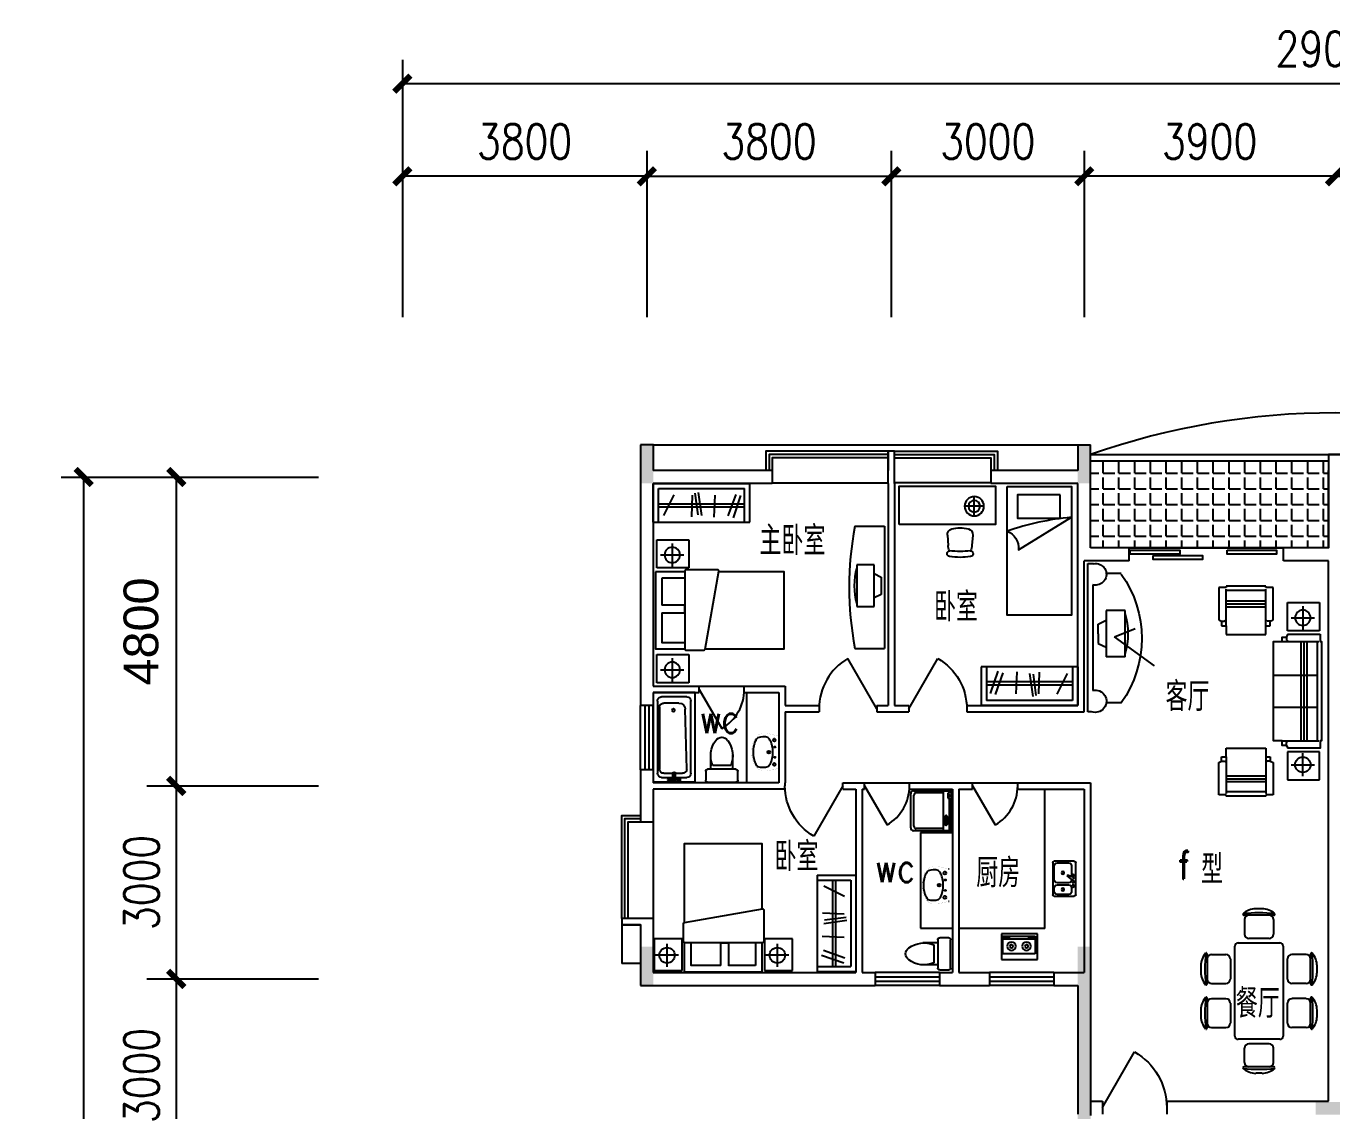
# Model space of a CAD drawing. Header units: millimetres. Extents: x 1384 to 55885, y 627 to 50798.
# Drawn here: x 1612 to 21911, y 33941 to 50798 of the extents above; entities that cross this region are included whole.
import ezdxf
from ezdxf.enums import TextEntityAlignment as Align

# ---------------------------------------------------------------- set-up
doc = ezdxf.new("R2010")
doc.units = ezdxf.units.MM
for name, color, linetype in [('2D', 7, 'Continuous'), ('AXIS', 3, 'Continuous'), ('COLUMN', 7, 'Continuous'), ('F', 12, 'Continuous'), ('JIAJU', 30, 'Continuous'), ('PUB_TEXT', 7, 'Continuous'), ('TOILET', 7, 'Continuous'), ('WALL', 4, 'Continuous'), ('WD', 4, 'Continuous'), ('WINDOW', 5, 'Continuous'), ('WINDOW_TEXT', 7, 'Continuous')]:
    doc.layers.add(name, color=color, linetype=linetype)
doc.styles.add('_ROMAND', font='ROMAND.shx', dxfattribs={"width": 0.8})
doc.styles.add('_XC92', font='txt.shx', dxfattribs={"width": 0.8, "bigfont": 'xc92.shx'})
doc.styles.add('ATT', font='TXT')
doc.styles.add('DIM_FONT', font='SIMPLEX.shx', dxfattribs={"width": 0.8})
doc.styles.add('SIMPLEX', font='SIMPLEX.SHX')
doc.styles.get("Standard").update_dxf_attribs({"font": 'arial.ttf'})
doc.dimstyles.new('AXIS180', dxfattribs={"dimscale": 1.8, "dimtxt": 300, "dimasz": 1, "dimexe": 250, "dimexo": 300, "dimgap": 150, "dimtad": 1, "dimdec": 0, "dimdsep": 46, "dimtxsty": 'DIM_FONT', "dimblk": '_DIMX', "dimcen": 2.5, "dimse1": 1, "dimse2": 1, "dimclrt": 7, "dimadec": 0, "dimazin": 0, "dimtfac": 1, "dimtdec": 0, "dimtix": 1, "dimtmove": 2, "dimatfit": 3, "dimldrblk": '_DIMX', "dimfxl": 1, "dimtolj": 1, "dimtzin": 0, "dimarcsym": 0})

# ---------------------------------------------------------------- blocks, each defined once
blk = doc.blocks.new('_DIMX')
at = {"const_width": 50}
blk.add_lwpolyline([(-70, -70), (70, 70)], dxfattribs=at)
blk = doc.blocks.new('*D67')
at = {"layer": 'AXIS', "color": 0, "lineweight": -2, "transparency": 16777216}
blk.add_line((3946, 43789), (3946, 38992), dxfattribs=at)
at = {"layer": 'DEFPOINTS', "color": 0, "transparency": 16777216}
for p in [(7906, 43791), (3946, 38991), (7906, 38991)]:
    blk.add_point(p, dxfattribs=at)
at = {"layer": 'AXIS', "color": 0, "lineweight": -2, "transparency": 16777216, "xscale": 1.8, "yscale": 1.8, "zscale": 1.8}
for p, rotation in [((3946, 43791), 90), ((3946, 38991), 270)]:
    blk.add_blockref('_DIMX', p, dxfattribs=dict(at, rotation=rotation))
at = {"layer": 'AXIS', "color": 7, "transparency": 16777216, "insert": (3400, 41391), "char_height": 540, "attachment_point": 5, "rotation": 90}
blk.add_mtext('\\A1;4800', dxfattribs=at)
blk = doc.blocks.new('*D68')
at = {"layer": 'AXIS', "color": 0, "lineweight": -2, "transparency": 16777216}
blk.add_line((3946, 38989), (3946, 35992), dxfattribs=at)
at = {"layer": 'DEFPOINTS', "color": 0, "transparency": 16777216}
for p in [(7906, 38991), (3946, 35991), (7906, 35991)]:
    blk.add_point(p, dxfattribs=at)
at = {"layer": 'AXIS', "color": 0, "lineweight": -2, "transparency": 16777216, "xscale": 1.8, "yscale": 1.8, "zscale": 1.8}
for p, rotation in [((3946, 38991), 90), ((3946, 35991), 270)]:
    blk.add_blockref('_DIMX', p, dxfattribs=dict(at, rotation=rotation))
at = {"layer": 'AXIS', "color": 7, "transparency": 16777216, "insert": (3406, 37491), "char_height": 540, "attachment_point": 5, "rotation": 90, "style": 'DIM_FONT'}
blk.add_mtext('\\A1;3000', dxfattribs=at)
blk = doc.blocks.new('*D69')
at = {"layer": 'AXIS', "color": 0, "lineweight": -2, "transparency": 16777216}
blk.add_line((3946, 35989), (3946, 32992), dxfattribs=at)
at = {"layer": 'DEFPOINTS', "color": 0, "transparency": 16777216}
for p in [(7906, 35991), (3946, 32991), (7906, 32991)]:
    blk.add_point(p, dxfattribs=at)
at = {"layer": 'AXIS', "color": 0, "lineweight": -2, "transparency": 16777216, "xscale": 1.8, "yscale": 1.8, "zscale": 1.8}
for p, rotation in [((3946, 35991), 90), ((3946, 32991), 270)]:
    blk.add_blockref('_DIMX', p, dxfattribs=dict(at, rotation=rotation))
at = {"layer": 'AXIS', "color": 7, "transparency": 16777216, "insert": (3406, 34491), "char_height": 540, "attachment_point": 5, "rotation": 90, "style": 'DIM_FONT'}
blk.add_mtext('\\A1;3000', dxfattribs=at)
blk = doc.blocks.new('*D75')
at = {"layer": 'AXIS', "color": 0, "lineweight": -2, "transparency": 16777216}
blk.add_line((2506, 43789), (2506, 12692), dxfattribs=at)
at = {"layer": 'DEFPOINTS', "color": 0, "transparency": 16777216}
for p in [(7906, 43791), (2506, 12691), (7906, 12691)]:
    blk.add_point(p, dxfattribs=at)
at = {"layer": 'AXIS', "color": 0, "lineweight": -2, "transparency": 16777216, "xscale": 1.8, "yscale": 1.8, "zscale": 1.8}
for p, rotation in [((2506, 43791), 90), ((2506, 12691), 270)]:
    blk.add_blockref('_DIMX', p, dxfattribs=dict(at, rotation=rotation))
at = {"layer": 'AXIS', "color": 7, "transparency": 16777216, "insert": (1966, 28241), "char_height": 540, "attachment_point": 5, "rotation": 90, "style": 'DIM_FONT'}
blk.add_mtext('\\A1;31100', dxfattribs=at)
blk = doc.blocks.new('*D84')
at = {"layer": 'AXIS', "color": 0, "lineweight": -2, "transparency": 16777216}
blk.add_line((21959, 48464), (18063, 48464), dxfattribs=at)
at = {"layer": 'DEFPOINTS', "color": 0, "transparency": 16777216}
for p in [(18061, 48464), (18061, 44504), (21961, 44504)]:
    blk.add_point(p, dxfattribs=at)
at = {"layer": 'AXIS', "color": 0, "lineweight": -2, "transparency": 16777216, "xscale": 1.8, "yscale": 1.8, "zscale": 1.8, "rotation": 180}
blk.add_blockref('_DIMX', (18061, 48464), dxfattribs=at)
at = {"layer": 'AXIS', "color": 0, "lineweight": -2, "transparency": 16777216, "xscale": 1.8, "yscale": 1.8, "zscale": 1.8}
blk.add_blockref('_DIMX', (21961, 48464), dxfattribs=at)
at = {"layer": 'AXIS', "color": 7, "transparency": 16777216, "insert": (20011, 49004), "char_height": 540, "attachment_point": 5, "style": 'DIM_FONT'}
blk.add_mtext('\\A1;3900', dxfattribs=at)
blk = doc.blocks.new('*D85')
at = {"layer": 'AXIS', "color": 0, "lineweight": -2, "transparency": 16777216}
blk.add_line((11259, 48464), (7463, 48464), dxfattribs=at)
at = {"layer": 'DEFPOINTS', "color": 0, "transparency": 16777216}
for p in [(7461, 48464), (7461, 44504), (11261, 44504)]:
    blk.add_point(p, dxfattribs=at)
at = {"layer": 'AXIS', "color": 0, "lineweight": -2, "transparency": 16777216, "xscale": 1.8, "yscale": 1.8, "zscale": 1.8, "rotation": 180}
blk.add_blockref('_DIMX', (7461, 48464), dxfattribs=at)
at = {"layer": 'AXIS', "color": 0, "lineweight": -2, "transparency": 16777216, "xscale": 1.8, "yscale": 1.8, "zscale": 1.8}
blk.add_blockref('_DIMX', (11261, 48464), dxfattribs=at)
at = {"layer": 'AXIS', "color": 7, "transparency": 16777216, "insert": (9361, 49004), "char_height": 540, "attachment_point": 5, "style": 'DIM_FONT'}
blk.add_mtext('\\A1;3800', dxfattribs=at)
blk = doc.blocks.new('*D86')
at = {"layer": 'AXIS', "color": 0, "lineweight": -2, "transparency": 16777216}
blk.add_line((36459, 49904), (7463, 49904), dxfattribs=at)
at = {"layer": 'DEFPOINTS', "color": 0, "transparency": 16777216}
for p in [(7461, 49904), (7461, 44504), (36461, 44504)]:
    blk.add_point(p, dxfattribs=at)
at = {"layer": 'AXIS', "color": 0, "lineweight": -2, "transparency": 16777216, "xscale": 1.8, "yscale": 1.8, "zscale": 1.8, "rotation": 180}
blk.add_blockref('_DIMX', (7461, 49904), dxfattribs=at)
at = {"layer": 'AXIS', "color": 0, "lineweight": -2, "transparency": 16777216, "xscale": 1.8, "yscale": 1.8, "zscale": 1.8}
blk.add_blockref('_DIMX', (36461, 49904), dxfattribs=at)
at = {"layer": 'AXIS', "color": 7, "transparency": 16777216, "insert": (21961, 50444), "char_height": 540, "attachment_point": 5, "style": 'DIM_FONT'}
blk.add_mtext('\\A1;29000', dxfattribs=at)
blk = doc.blocks.new('*D87')
at = {"layer": 'AXIS', "color": 0, "lineweight": -2, "transparency": 16777216}
blk.add_line((11263, 48464), (15059, 48464), dxfattribs=at)
at = {"layer": 'DEFPOINTS', "color": 0, "transparency": 16777216}
for p in [(15061, 48464), (11261, 44504), (15061, 44504)]:
    blk.add_point(p, dxfattribs=at)
at = {"layer": 'AXIS', "color": 0, "lineweight": -2, "transparency": 16777216, "xscale": 1.8, "yscale": 1.8, "zscale": 1.8, "rotation": 180}
blk.add_blockref('_DIMX', (11261, 48464), dxfattribs=at)
at = {"layer": 'AXIS', "color": 0, "lineweight": -2, "transparency": 16777216, "xscale": 1.8, "yscale": 1.8, "zscale": 1.8}
blk.add_blockref('_DIMX', (15061, 48464), dxfattribs=at)
at = {"layer": 'AXIS', "color": 7, "transparency": 16777216, "insert": (13161, 49004), "char_height": 540, "attachment_point": 5, "style": 'DIM_FONT'}
blk.add_mtext('\\A1;3800', dxfattribs=at)
blk = doc.blocks.new('*D88')
at = {"layer": 'AXIS', "color": 0, "lineweight": -2, "transparency": 16777216}
blk.add_line((15063, 48464), (18059, 48464), dxfattribs=at)
at = {"layer": 'DEFPOINTS', "color": 0, "transparency": 16777216}
for p in [(18061, 48464), (15061, 44504), (18061, 44504)]:
    blk.add_point(p, dxfattribs=at)
at = {"layer": 'AXIS', "color": 0, "lineweight": -2, "transparency": 16777216, "xscale": 1.8, "yscale": 1.8, "zscale": 1.8, "rotation": 180}
blk.add_blockref('_DIMX', (15061, 48464), dxfattribs=at)
at = {"layer": 'AXIS', "color": 0, "lineweight": -2, "transparency": 16777216, "xscale": 1.8, "yscale": 1.8, "zscale": 1.8}
blk.add_blockref('_DIMX', (18061, 48464), dxfattribs=at)
at = {"layer": 'AXIS', "color": 7, "transparency": 16777216, "insert": (16561, 49004), "char_height": 540, "attachment_point": 5, "style": 'DIM_FONT'}
blk.add_mtext('\\A1;3000', dxfattribs=at)
blk = doc.blocks.new('*D99')
at = {"layer": 'AXIS', "color": 0, "lineweight": -2, "transparency": 16777216}
blk.add_line((21963, 48464), (25859, 48464), dxfattribs=at)
at = {"layer": 'DEFPOINTS', "color": 0, "transparency": 16777216}
for p in [(25861, 48464), (21961, 44504), (25861, 44504)]:
    blk.add_point(p, dxfattribs=at)
at = {"layer": 'AXIS', "color": 0, "lineweight": -2, "transparency": 16777216, "xscale": 1.8, "yscale": 1.8, "zscale": 1.8, "rotation": 180}
blk.add_blockref('_DIMX', (21961, 48464), dxfattribs=at)
at = {"layer": 'AXIS', "color": 0, "lineweight": -2, "transparency": 16777216, "xscale": 1.8, "yscale": 1.8, "zscale": 1.8}
blk.add_blockref('_DIMX', (25861, 48464), dxfattribs=at)
at = {"layer": 'AXIS', "color": 7, "transparency": 16777216, "insert": (23911, 49004), "char_height": 540, "attachment_point": 5, "style": 'DIM_FONT'}
blk.add_mtext('\\A1;3900', dxfattribs=at)
blk = doc.blocks.new('_DBLK')
blk.add_line((-0.5, 0), (0, -0.866))
blk.add_arc((-0.5, 0), 1, 300, 0)
at = {"style": 'SIMPLEX', "flags": 9}
blk.add_attdef('A', text='', height=1, dxfattribs=at).set_placement((0, 1.5), align=Align.MIDDLE)
blk = doc.blocks.new('CJ')
at = {"layer": 'JIAJU'}
for p, q in [((-863, 479), (-1323, 479)), ((-1318, 412), (-1318, 187)), ((-1044, 579), (-1143, 579)), ((-868, 412), (-868, 187)), ((-177, 479), (-637, 479)), ((-632, 412), (-632, 187)), ((-357, 579), (-456, 579)), ((-182, 412), (-182, 187)), ((-1500, -650), (-1500, 0)), ((-1450, 50), (-50, 50)), ((-936, 119), (-1251, 119)), ((-249, 119), (-564, 119)), ((0, 0), (0, -650)), ((-1928, -555), (-1928, -95)), ((-1861, -100), (-1636, -100)), ((-1568, -482), (-1568, -168)), ((68, -482), (68, -168)), ((361, -100), (136, -100)), ((428, -555), (428, -95)), ((-2028, -375), (-2028, -275)), ((528, -375), (528, -275)), ((-1861, -550), (-1636, -550)), ((361, -550), (136, -550)), ((-50, -700), (-1450, -700)), ((-1251, -769), (-936, -769)), ((-564, -769), (-249, -769)), ((-1318, -1062), (-1318, -837)), ((-868, -1062), (-868, -837)), ((-632, -1062), (-632, -837)), ((-182, -1062), (-182, -837)), ((-1323, -1129), (-863, -1129)), ((-637, -1129), (-177, -1129)), ((-1143, -1229), (-1044, -1229)), ((-456, -1229), (-357, -1229))]:
    blk.add_line(p, q, dxfattribs=at)
for centre, radius, start, end in [((-1333, 495), 10, 130.7265, 202.67), ((-1323, 499), 20, 202.67, 270), ((-1133, 264), 316, 91.7651, 130.7265), ((-1093, -2199), 2713, 84.8023, 95.1977), ((-1251, 412), 67.5, 90, 180), ((-1054, 264), 316, 49.2735, 88.2349), ((-936, 412), 67.5, 0, 90), ((-863, 499), 20, 270, 337.33), ((-854, 495), 10, 337.33, 49.2735), ((-646, 495), 10, 130.7265, 202.67), ((-637, 499), 20, 202.67, 270), ((-446, 264), 316, 91.7651, 130.7265), ((-407, -2199), 2713, 84.8023, 95.1977), ((-564, 412), 67.5, 90, 180), ((-367, 264), 316, 49.2735, 88.2349), ((-249, 412), 67.5, 0, 90), ((-177, 499), 20, 270, 337.33), ((-167, 495), 10, 337.33, 49.2735), ((-1450, 0), 50, 90, 180), ((-1251, 187), 67.5, 180, 270), ((-936, 187), 67.5, 270, 0), ((-564, 187), 67.5, 180, 270), ((-249, 187), 67.5, 270, 0), ((-50, 0), 50, 0, 90), ((-1713, -285), 316, 139.2735, 178.2349), ((749, -325), 2713, 174.8023, 185.1977), ((-1945, -86), 10, 67.33, 139.2735), ((-1948, -95), 20, 0, 67.33), ((-1861, -168), 67.5, 90, 180), ((-1636, -168), 67.5, 0, 90), ((136, -168), 67.5, 90, 180), ((361, -168), 67.5, 0, 90), ((448, -95), 20, 112.67, 180), ((445, -86), 10, 40.7265, 112.67), ((-2249, -325), 2713, 354.8023, 5.1977), ((213, -285), 316, 1.7651, 40.7265), ((-1713, -365), 316, 181.7651, 220.7265), ((213, -365), 316, 319.2735, 358.2349), ((-1945, -564), 10, 220.7265, 292.67), ((-1948, -555), 20, 292.67, 0), ((-1861, -482), 67.5, 180, 270), ((-1636, -482), 67.5, 270, 0), ((136, -482), 67.5, 180, 270), ((361, -482), 67.5, 270, 0), ((448, -555), 20, 180, 247.33), ((445, -564), 10, 247.33, 319.2735), ((-1450, -650), 50, 180, 270), ((-1251, -837), 67.5, 90, 180), ((-936, -837), 67.5, 0, 90), ((-564, -837), 67.5, 90, 180), ((-249, -837), 67.5, 0, 90), ((-50, -650), 50, 270, 0), ((-1333, -1145), 10, 157.33, 229.2735), ((-1323, -1149), 20, 90, 157.33), ((-1133, -914), 316, 229.2735, 268.2349), ((-1093, 1549), 2713, 264.8023, 275.1977), ((-1251, -1062), 67.5, 180, 270), ((-1054, -914), 316, 271.7651, 310.7265), ((-936, -1062), 67.5, 270, 0), ((-863, -1149), 20, 22.67, 90), ((-854, -1145), 10, 310.7265, 22.67), ((-646, -1145), 10, 157.33, 229.2735), ((-637, -1149), 20, 90, 157.33), ((-446, -914), 316, 229.2735, 268.2349), ((-407, 1549), 2713, 264.8023, 275.1977), ((-564, -1062), 67.5, 180, 270), ((-367, -914), 316, 271.7651, 310.7265), ((-249, -1062), 67.5, 270, 0), ((-177, -1149), 20, 22.67, 90), ((-167, -1145), 10, 310.7265, 22.67)]:
    blk.add_arc(centre, radius, start, end, dxfattribs=at)
at = {"layer": 'JIAJU', "oblique": -180, "text_generation_flag": 4, "width": 0.8, "flags": 9}
for tag in ['XSIZE', 'YSIZE']:
    blk.add_attdef(tag, (-746, -342), '', height=0.5, rotation=180, dxfattribs=at)
blk = doc.blocks.new('-TD')
at = {"color": 0}
for p, q in [((-90, 0), (90, 0)), ((0, -90), (0, 90))]:
    blk.add_line(p, q, dxfattribs=at)
blk.add_circle((0, 0), 60)
blk = doc.blocks.new('-CG')
at = {"layer": 'F'}
for p, q in [((322, 351), (-172, 351)), ((-172, 351), (-172, -87)), ((322, -87), (322, 351)), ((-172, -87), (322, -87))]:
    blk.add_line(p, q, dxfattribs=at)
at = {"layer": 'F', "xscale": 2, "yscale": 2, "zscale": 2}
blk.add_blockref('-TD', (65, 149), dxfattribs=at)
blk = doc.blocks.new('SF')
at = {"layer": 'JIAJU'}
for p, q in [((-1513, 9), (-1513, -14)), ((-895, 9), (-1513, 9)), ((-895, -14), (-895, 9)), ((-1627, -14), (-1627, -514)), ((-1513, -14), (-1627, -14)), ((-1513, -514), (-1513, -37)), ((-895, -59), (-1513, -59)), ((-782, -14), (-895, -14)), ((-895, -514), (-895, -37)), ((-782, -514), (-782, -14)), ((-1513, -219), (-895, -219)), ((-1513, -264), (-895, -264)), ((-1513, -310), (-895, -310)), ((-1627, -514), (-1581, -537)), ((-1581, -537), (-1581, -605)), ((-1581, -537), (-1536, -537)), ((-1581, -605), (-1513, -605)), ((-1536, -537), (-1513, -514)), ((-1513, -605), (-1513, -514)), ((-1513, -605), (-1513, -742)), ((-873, -537), (-895, -514)), ((-895, -605), (-895, -514)), ((-895, -742), (-895, -605)), ((-895, -605), (-827, -605)), ((-827, -537), (-873, -537)), ((-827, -537), (-782, -514)), ((-827, -605), (-827, -537)), ((-1513, -742), (-895, -742)), ((-572, -782), (-572, -828)), ((-640, -850), (-549, -850)), ((-572, -828), (-549, -850)), ((-549, -850), (-71, -850)), ((-344, -2397), (-344, -850)), ((-299, -2397), (-299, -850)), ((-253, -2397), (-253, -850)), ((-94, -850), (-94, -2397)), ((-777, -1374), (-94, -1374)), ((-777, -1874), (-94, -1874)), ((-640, -2397), (-549, -2397)), ((-572, -2420), (-549, -2397)), ((-572, -2466), (-572, -2420)), ((-549, -2397), (-71, -2397)), ((-1513, -2642), (-1513, -2506)), ((-1513, -2506), (-895, -2506)), ((-895, -2506), (-895, -2642)), ((-1627, -2733), (-1581, -2711)), ((-1627, -3234), (-1627, -2733)), ((-1581, -2711), (-1581, -2642)), ((-1581, -2642), (-1513, -2642)), ((-1581, -2711), (-1536, -2711)), ((-1536, -2711), (-1513, -2733)), ((-1513, -2642), (-1513, -2733)), ((-1513, -2733), (-1513, -3211)), ((-895, -2642), (-827, -2642)), ((-895, -2642), (-895, -2733)), ((-873, -2711), (-895, -2733)), ((-895, -2733), (-895, -3211)), ((-827, -2711), (-873, -2711)), ((-827, -2642), (-827, -2711)), ((-827, -2711), (-782, -2733)), ((-782, -2733), (-782, -3234)), ((-1513, -2938), (-895, -2938)), ((-1513, -2984), (-895, -2984)), ((-1513, -3029), (-895, -3029)), ((-1513, -3234), (-1627, -3234)), ((-895, -3188), (-1513, -3188)), ((-1513, -3257), (-1513, -3234)), ((-895, -3234), (-895, -3257)), ((-782, -3234), (-895, -3234)), ((-895, -3257), (-1513, -3257))]:
    blk.add_line(p, q, dxfattribs=at)
blk.add_lwpolyline([(-49, -737), (-49, -850), (-26, -850), (-26, -2397), (-49, -2397), (-49, -2511), (-549, -2511), (-572, -2466), (-640, -2466), (-640, -2397), (-777, -2397), (-777, -850), (-640, -850), (-640, -782), (-572, -782), (-549, -737)], close=True, dxfattribs=at)
at = {"layer": 'JIAJU', "extrusion": (0, 0, -1), "zscale": -1, "rotation": 180}
blk.add_blockref('-CG', (384, -333), dxfattribs=at)
at = {"layer": 'JIAJU'}
blk.add_blockref('-CG', (-384, -2915), dxfattribs=at)
blk = doc.blocks.new('11PTVN02')
at = {"color": 0, "linetype": 'ByBlock'}
for p, q in [((14, 24), (4, 24)), ((4, 24), (4, 0)), ((14, 0), (14, 24)), ((0, 17), (4, 19)), ((0, 12), (0, 17)), ((0, 12), (0, 7)), ((0, 7), (4, 5)), ((14, 0), (4, 0))]:
    blk.add_line(p, q, dxfattribs=at)
blk.add_arc((-21.5, 12), 37, 343.62955, 16.37045, dxfattribs=at)
at = {"color": 0, "linetype": 'ByBlock', "style": 'ATT'}
for tag, p, flags in [('ITEM', (1, -12), 3), ('ROOM_NUMBER', (1, -20), 1), ('WIDTH', (1, -29), 3), ('DEPTH', (1, -38), 3)]:
    blk.add_attdef(tag, p, '', height=6, dxfattribs=dict(at, flags=flags))
blk = doc.blocks.new('-TV')
at = {"xscale": 25, "yscale": 25, "zscale": 25}
blk.add_blockref('11PTVN02', (-1, -1), dxfattribs=at)
blk = doc.blocks.new('-TVG')
at = {"layer": 'F'}
for p, q in [((-21, -78), (-112, -78)), ((-21, -2380), (-21, -78)), ((-540, -231), (-305, -231)), ((-99, -406), (-99, -2049)), ((-1056, -1666), (-436, -1216)), ((-436, -1216), (-756, -1085)), ((-548, -2239), (-305, -2239)), ((-81, -2380), (-21, -2380))]:
    blk.add_line(p, q, dxfattribs=at)
for centre, radius, start, end in [((-142, -244), 168, 79.82, 284.7458), ((860, -1239), 1721, 144.4733, 215.5267), ((-138, -2217), 173, 77.0294, 289.1907)]:
    blk.add_arc(centre, radius, start, end, dxfattribs=at)
at = {"layer": 'F', "xscale": -1.2, "yscale": 1.2, "zscale": 1.2}
blk.add_blockref('-TV', (-186, -1526), dxfattribs=at)
blk = doc.blocks.new('A$C51631F25')
at = {"layer": '2D', "color": 30}
for p, q in [((100, 667), (456, 667)), ((456, 667), (456, 550)), ((456, 550), (97, 550))]:
    blk.add_line(p, q, dxfattribs=at)
for points in [[(0, 30), (0, 1230), (456, 1230)], [(770, 1230), (2000, 1230), (2000, 30), (981, 30)], [(100, 667), (100, 1130), (456, 1130)], [(100, 130), (100, 550)], [(456, 30), (0, 30)], [(456, 130), (100, 130)]]:
    blk.add_lwpolyline(points, dxfattribs=at)
blk.add_lwpolyline([(456, 18), (456, 1229, -0.414214), (474, 1248), (752, 1248, -0.364216), (770, 1233), (983, 21, -0.466043), (965, 0), (474, 0, -0.414214)], format="xyb", close=True, dxfattribs=at)
blk = doc.blocks.new('U_B16FYY')
for p, q in [((-958, 315), (542, 315)), ((-958, -285), (-958, 315)), ((-878, 235), (462, 235)), ((-878, -285), (-878, 235)), ((462, -285), (462, 235)), ((542, -285), (542, 315)), ((-878, 0), (462, 0)), ((-792, -181), (-632, 138)), ((-351, 134), (-365, -204)), ((-262, -171), (-304, 162)), ((-205, -181), (-257, 176)), ((-9, -209), (6, 134)), ((207, -190), (329, 143)), ((287, -218), (404, 129)), ((-878, -50), (462, -50)), ((-958, -285), (542, -285))]:
    blk.add_line(p, q)
at = {"style": 'DIM_FONT', "width": 0.8, "flags": 9}
for tag in ['XSIZE', 'YSIZE']:
    blk.add_attdef(tag, (0, 0), '', height=0.5, dxfattribs=at)
blk = doc.blocks.new('A$C24C04AE9')
at = {"layer": 'JIAJU', "rotation": 90}
blk.add_blockref('U_B16FYY', (315, 958), dxfattribs=at)
blk = doc.blocks.new('A$C009D426A')
at = {"layer": '2D', "color": 30}
for points in [[(0, 0), (0, 1000), (2000, 1000), (2000, 0)], [(131, 824), (131, 158), (490, 158), (490, 824)]]:
    blk.add_lwpolyline(points, close=True, dxfattribs=at)
blk.add_lwpolyline([(477, 998, 0.05735), (692, 0, -0.31665), (983, 178)], format="xyb", close=True, dxfattribs=at)
blk = doc.blocks.new('M_E24TTP')
at = {"layer": 'TOILET', "color": 7}
for p, q in [((-170, 200), (-170, 430)), ((170, 200), (170, 430)), ((-140, 260), (140, 260)), ((-250, 30), (-250, 170)), ((-220, 200), (220, 200)), ((220, 0), (-220, 0)), ((250, 170), (250, 30))]:
    blk.add_line(p, q, dxfattribs=at)
for centre, radius, start, end in [((227, 413), 398, 143.3619, 202.5495), ((0, 590), 110, 33.4509, 146.5491), ((-227, 413), 398, 337.4505, 36.6381), ((-220, 170), 30, 90, 180), ((-220, 30), 30, 180, 270), ((220, 170), 30, 0, 90), ((220, 30), 30, 270, 0)]:
    blk.add_arc(centre, radius, start, end, dxfattribs=at)
at = {"style": 'DIM_FONT', "width": 0.8, "flags": 9}
for tag in ['XSIZE', 'YSIZE']:
    blk.add_attdef(tag, (0, 0), '', height=0.5, dxfattribs=at)
blk = doc.blocks.new('XYJ')
at = {"layer": 'JIAJU'}
for p, q in [((0, 0), (-690, 0)), ((-647, -36), (-690, -36)), ((-652, -144), (-652, -611)), ((-647, -35), (-647, -66)), ((-647, -66), (-564, -66)), ((-564, -66), (-564, -35)), ((0, -36), (-564, -36)), ((-222, -87), (-222, -99)), ((-212, -96), (-212, -113)), ((-147, -96), (-212, -96)), ((-212, -113), (-147, -113)), ((-147, -113), (-147, -96)), ((-130, -88), (-130, -99)), ((-38, -144), (-38, -611)), ((-78, -651), (-612, -651))]:
    blk.add_line(p, q, dxfattribs=at)
at = {"layer": 'JIAJU', "linetype": 'Continuous'}
for p, q in [((-690, -656), (-690, 0)), ((0, 0), (0, -656)), ((-690, -145), (0, -145)), ((-50, -706), (-640, -706))]:
    blk.add_line(p, q, dxfattribs=at)
at = {"layer": 'JIAJU'}
blk.add_lwpolyline([(-262, -94, 0.185158), (-257, -107, 0.102042), (-237, -122, 0.060862), (-212, -130, 0.047173), (-179, -133, 0.047173), (-145, -130, 0.060862), (-120, -122, 0.102042), (-100, -107, 0.185158), (-95, -94, 0.185158), (-100, -82, 0.102042), (-120, -67, 0.060862), (-145, -59, 0.047173), (-179, -56, 0.047173), (-212, -59, 0.060862), (-237, -67, 0.102042), (-257, -82, 0.185158)], format="xyb", close=True, dxfattribs=at)
for points in [[(-130, -88, 0.259034), (-132, -85, 0.076276), (-144, -80, 0.036515), (-157, -77, 0.026615), (-176, -76, 0.026615), (-195, -77, 0.036515), (-208, -80, 0.076276), (-220, -85, 0.259034), (-222, -88, 0.078462), (-222, -89, 0.056762)], [(-130, -99, 0.259034), (-132, -95, 0.076276), (-144, -90, 0.036515), (-157, -88, 0.026615), (-176, -87, 0.026615), (-195, -88, 0.036515), (-208, -90, 0.076276), (-220, -95, 0.259034), (-222, -99, 0.259034), (-220, -102, 0.056762), (-212, -106, 0.036515)], [(-147, -108, 0.008736), (-144, -107, 0.076276), (-132, -102, 0.259034), (-130, -99, 0.259034)]]:
    blk.add_lwpolyline(points, format="xyb", dxfattribs=at)
blk.add_circle((-604, -35), 17.5, dxfattribs=at)
at = {"layer": 'JIAJU', "linetype": 'Continuous'}
for centre, start, end in [((-640, -656), 180, 270), ((-50, -656), 270, 0)]:
    blk.add_arc(centre, 50, start, end, dxfattribs=at)
at = {"layer": 'JIAJU'}
for centre, start, end in [((-612, -611), 180, 270), ((-78, -611), 270, 0)]:
    blk.add_arc(centre, 40, start, end, dxfattribs=at)
at = {"layer": 'JIAJU', "width": 0.8, "flags": 9}
for tag in ['XSIZE', 'YSIZE']:
    blk.add_attdef(tag, (-345, 0), '', height=0.5, dxfattribs=at)
blk = doc.blocks.new('M_E11')
for p, q in [((-280, -10), (-280, 0)), ((280, 0), (280, -10)), ((-251, -189), (-251, -186)), ((-248, -183), (-250, -185))]:
    blk.add_line(p, q)
at = {"const_width": 1.5}
for points in [[(-280, 0), (280, 0)], [(-326, -200), (-280, -5)], [(326, -204), (280, -5)]]:
    blk.add_lwpolyline(points, dxfattribs=at)
for points in [[(-326, -200, 0.008223), (-326, -204, 0.149285)], [(-326, -266, 0.149285), (-304, -337, 0.107079), (-231, -408, 0.075625), (-131, -450, 0.062436), (-1, -467, 0.062436), (130, -452, 0.075625), (230, -410, 0.107079), (304, -339, 0.149285), (326, -268, 0.005205), (326, -266, 0.086596)]]:
    blk.add_lwpolyline(points, format="xyb", dxfattribs=at)
at = {"const_width": 1.5, "flags": 128}
for points in [[(-326, -204), (-326, -268)], [(326, -204), (326, -268)]]:
    blk.add_lwpolyline(points, dxfattribs=at)
at = {"flags": 128}
for points in [[(-253, -188, 0.172546), (-250, -358, 0.726395)], [(253, -188, -0.172546), (250, -358, -0.726395)]]:
    blk.add_lwpolyline(points, format="xyb", dxfattribs=at)
for points in [[(253, -188, 0.098208), (193, -141, 0.066287), (110, -111, 0.052428), (0, -100, 0.052428), (-110, -111, 0.066287), (-193, -141, 0.093876), (-251, -186, 0.171377)], [(-250, -358, 0.091341), (-193, -401, 0.066287), (-110, -431, 0.052428), (0, -442, 0.052428), (110, -431, 0.066287), (193, -401, 0.091756), (250, -358, 0.171377)]]:
    blk.add_lwpolyline(points, format="xyb")
for centre, radius in [((-210, -75), 24), ((-210, -75), 24), ((-210, -75), 24), ((-90, -65), 10), ((0, -170), 25), ((0, -170), 15), ((90, -65), 10), ((210, -75), 24)]:
    blk.add_circle(centre, radius)
blk.add_arc((-250, -186), 1, 131.3224, 180)
at = {"width": 0.8, "flags": 9}
for tag in ['XSIZE', 'YSIZE']:
    blk.add_attdef(tag, (0, 0), '', height=0.5, dxfattribs=at)
blk = doc.blocks.new('M_E29JIV')
at = {"color": 0, "linetype": 'ByBlock'}
for p, q in [((0, -307), (0, 307)), ((31, 338), (419, 338)), ((358, 307), (143, 307)), ((450, 307), (450, -307)), ((48, 2), (57, -12)), ((59, 31), (163, 70)), ((82, 245), (82, 40)), ((173, 53), (87, -18)), ((163, 70), (173, 53)), ((419, -20), (419, 245)), ((82, -184), (82, -245)), ((143, -82), (358, -82)), ((358, -123), (143, -123)), ((419, -245), (419, -184)), ((419, -338), (31, -338)), ((143, -307), (358, -307))]:
    blk.add_line(p, q, dxfattribs=at)
for centre, radius in [((51, 61), 20.5), ((251, 112), 25.6), ((51, -61), 20.5), ((51, -143), 20.5), ((251, -210), 25.6)]:
    blk.add_circle(centre, radius, dxfattribs=at)
for centre, radius, start, end in [((31, 307), 30.7, 90, 180), ((143, 245), 61.4, 90, 180), ((358, 245), 61.4, 0, 90), ((419, 307), 30.7, 0, 90), ((66, 12), 20.5, 110.5377, 210), ((74, -2), 20.5, 210, 309.4623), ((143, -20), 61.4, 180, 270), ((143, -184), 61.4, 90, 180), ((143, -245), 61.4, 180, 270), ((358, -20), 61.4, 270, 0), ((358, -184), 61.4, 0, 90), ((358, -245), 61.4, 270, 0), ((31, -307), 30.7, 180, 270), ((419, -307), 30.7, 270, 0)]:
    blk.add_arc(centre, radius, start, end, dxfattribs=at)
at = {"style": 'DIM_FONT', "width": 0.8, "flags": 9}
for tag in ['XSIZE', 'YSIZE']:
    blk.add_attdef(tag, (0, 0), '', height=0.5, dxfattribs=at)
blk = doc.blocks.new('U_B12XQY')
for p, q in [((-340, 275), (360, 275)), ((-340, -225), (-340, 275)), ((360, 275), (360, -225)), ((309, 162), (-314, 162)), ((-314, 162), (-314, -180)), ((309, -180), (309, 162)), ((360, -225), (-340, -225)), ((-314, -125), (309, -125)), ((-314, -180), (309, -180)), ((-281, -147), (-281, -159)), ((-206, -156), (-271, -156)), ((-271, -156), (-271, -173)), ((-271, -173), (-206, -173)), ((-206, -173), (-206, -156)), ((-189, -148), (-189, -159)), ((192, -147), (192, -159)), ((202, -156), (202, -173)), ((267, -156), (202, -156)), ((202, -173), (267, -173)), ((267, -173), (267, -156)), ((284, -148), (284, -159))]:
    blk.add_line(p, q)
for centre, radius in [((-149, 17), 82.5), ((-149, 17), 31.6), ((144, 17), 82.5), ((144, 17), 31.6)]:
    blk.add_circle(centre, radius)
for centre, radius, start, end in [((-277, -148), 4.03, 121.9106, 180), ((-277, -148), 4.03, 180, 197.9454), ((-277, -159), 4.03, 121.9106, 180), ((-277, -159), 4.03, 180, 238.0894), ((-257, -180), 41.3, 104.4631, 121.9106), ((-257, -190), 41.3, 104.4631, 121.9106), ((-257, -127), 41.3, 238.0894, 251.0845), ((-244, -231), 94.4, 96.0983, 104.4631), ((-244, -242), 94.4, 96.0983, 104.4631), ((-235, -314), 177, 90, 96.0983), ((-235, -324), 177, 90, 96.0983), ((-235, -314), 177, 83.9017, 90), ((-235, -324), 177, 83.9017, 90), ((-226, -231), 94.4, 75.5369, 83.9017), ((-226, -242), 94.4, 75.5369, 83.9017), ((-226, -76), 94.4, 282.4611, 284.4631), ((-213, -180), 41.3, 58.0894, 75.5369), ((-213, -190), 41.3, 58.0894, 75.5369), ((-213, -127), 41.3, 284.4631, 301.9106), ((-193, -148), 4.03, 0, 58.0894), ((-193, -159), 4.03, 0, 58.0894), ((-193, -159), 4.03, 301.9106, 360), ((196, -148), 4.03, 121.9106, 180), ((196, -148), 4.03, 180, 197.9454), ((196, -159), 4.03, 121.9106, 180), ((196, -159), 4.03, 180, 238.0894), ((216, -180), 41.3, 104.4631, 121.9106), ((216, -190), 41.3, 104.4631, 121.9106), ((216, -127), 41.3, 238.0894, 251.0845), ((229, -231), 94.4, 96.0983, 104.4631), ((229, -242), 94.4, 96.0983, 104.4631), ((238, -314), 177, 90, 96.0983), ((238, -324), 177, 90, 96.0983), ((238, -314), 177, 83.9017, 90), ((238, -324), 177, 83.9017, 90), ((247, -231), 94.4, 75.5369, 83.9017), ((247, -242), 94.4, 75.5369, 83.9017), ((247, -76), 94.4, 282.4611, 284.4631), ((260, -180), 41.3, 58.0894, 75.5369), ((260, -190), 41.3, 58.0894, 75.5369), ((260, -127), 41.3, 284.4631, 301.9106), ((280, -148), 4.03, 0, 58.0894), ((280, -159), 4.03, 0, 58.0894), ((280, -159), 4.03, 301.9106, 360)]:
    blk.add_arc(centre, radius, start, end)
at = {"style": 'DIM_FONT', "width": 0.8, "flags": 9}
for tag in ['XSIZE', 'YSIZE']:
    blk.add_attdef(tag, (0, 0), '', height=0.5, dxfattribs=at)
blk = doc.blocks.new('_C7YTK')
for p, q in [((331, -464), (331, -164)), ((181, -314), (481, -314)), ((355, -763), (369, -924)), ((749, -763), (737, -924))]:
    blk.add_line(p, q)
for radius in [150, 90]:
    blk.add_circle((331, -314), radius)
for centre, radius, start, end in [((447, -755), 92, 106.1087, 185), ((552, -1120), 472, 73.8913, 106.1087), ((657, -755), 92, 355, 73.8913), ((396, -1051), 46, 98.4555, 261.5445), ((553, -924), 184, 180, 206.2122), ((552, 87), 1104, 261.5445, 278.4555), ((707, -1051), 46, 278.4555, 81.5445), ((553, -924), 184, 333.618, 0), ((552, -4), 1104, 261.5445, 278.4555)]:
    blk.add_arc(centre, radius, start, end)
at = {"layer": 'JIAJU'}
blk.add_lwpolyline([(1500, -600), (1500, 0), (0, 0), (0, -600)], close=True, dxfattribs=at)
at = {"style": 'DIM_FONT', "width": 0.8, "flags": 9}
for tag, p, height in [('XSIZE', (0, 0), 0.5), ('YSIZE', (0, 0), 0.5), ('ZSIZE', (0, 0), 0.5), ('XSIZE', (331, -314), 0.3), ('YSIZE', (331, -314), 0.3)]:
    blk.add_attdef(tag, p, '', height=height, dxfattribs=at)
for tag in ['XSIZE', 'YSIZE']:
    blk.add_attdef(tag, (533, -857), '', height=0.5, rotation=180, dxfattribs=at)
blk = doc.blocks.new('_C6QHT')
at = {"layer": 'JIAJU'}
for p, q in [((0, -460), (0, 0)), ((0, 0), (1900, 0)), ((1900, -460), (1900, 0)), ((1251, -160), (603, -160)), ((603, -160), (603, -430)), ((738, -160), (792, -52)), ((792, -52), (1062, -52)), ((1062, -52), (1116, -160)), ((1251, -430), (1251, -160)), ((603, -430), (1251, -430))]:
    blk.add_line(p, q, dxfattribs=at)
for centre, radius, start, end in [((950, 4500), 5050, 259.157, 280.843), ((927, 528), 999, 253.6295, 286.3705)]:
    blk.add_arc(centre, radius, start, end, dxfattribs=at)
at = {"style": 'DIM_FONT', "width": 0.8, "flags": 9}
for tag in ['XSIZE', 'YSIZE', 'ZSIZE']:
    blk.add_attdef(tag, (0, 0), '', height=0.5, dxfattribs=at)
for tag in ['XSIZE', 'YSIZE', 'ZSIZE']:
    blk.add_attdef(tag, (0, 0), '', height=0.5, rotation=270, dxfattribs=at)
blk = doc.blocks.new('A$C747D3C6A')
at = {"layer": 'JIAJU', "rotation": 90}
blk.add_blockref('_C6QHT', (0, 0), dxfattribs=at)
blk = doc.blocks.new('U_B14JRS')
for p, q in [((-1420, 680), (280, 680)), ((-1420, -120), (-1420, 680)), ((-1340, 303), (-1340, 520)), ((-1260, 600), (120, 600)), ((-1178, 518), (-37, 491)), ((200, 520), (200, 40)), ((280, 680), (280, -120)), ((-1377, 303), (-1265, 303)), ((-1377, 278), (-1265, 278)), ((-1377, 253), (-1265, 253)), ((-1340, 40), (-1340, 253)), ((-1260, 302), (-1260, 438)), ((-1260, 80), (-1260, 253)), ((80, 371), (80, 80)), ((0, 0), (-1180, 0)), ((280, -120), (-1420, -120)), ((120, -40), (-1260, -40))]:
    blk.add_line(p, q)
for centre, radius in [((-1380, 367), 35.5), ((-1380, 367), 15.5), ((-54, 266), 28.5), ((-1380, 189), 35.5), ((-1380, 189), 15.5)]:
    blk.add_circle(centre, radius)
for centre, radius, start, end in [((-1260, 520), 80, 90, 180), ((-1180, 438), 80, 88.6442, 180), ((120, 520), 80, 0, 90), ((-1377, 278), 40.6, 37.9622, 322.0378), ((-1377, 278), 30.6, 54.6762, 305.3238), ((-1371, 277), 26.3, 90, 295.9667), ((-1265, 278), 25, 270, 90), ((-40, 371), 120, 0, 88.6442), ((-1260, 40), 80, 180, 270), ((-1180, 80), 80, 180, 270), ((0, 80), 80, 270, 0), ((120, 40), 80, 270, 0)]:
    blk.add_arc(centre, radius, start, end)
at = {"style": 'DIM_FONT', "width": 0.8, "flags": 9}
for tag in ['XSIZE', 'YSIZE']:
    blk.add_attdef(tag, (0, 0), '', height=0.5, dxfattribs=at)
blk = doc.blocks.new('_WBLK')
for p, q in [((-0.5, 0.5), (0.5, 0.5)), ((0.5, 0.167), (-0.5, 0.167)), ((0.5, -0.167), (-0.5, -0.167)), ((-0.5, -0.5), (0.5, -0.5))]:
    blk.add_line(p, q)
at = {"layer": 'WINDOW_TEXT', "style": 'SIMPLEX', "flags": 9}
blk.add_attdef('A', text='', height=1, dxfattribs=at).set_placement((0, 1.5), align=Align.MIDDLE)

msp = doc.modelspace()

# ---------------------------------------------------------------- hatches: boundary and pattern name
at = {"layer": 'WD'}
h = msp.add_hatch(dxfattribs=at)
h.set_pattern_fill('ANGLE', color=5, scale=35, style=0)
h.set_pattern_definition([(0, (135459.93, 96412.48), (0, 244.475), [177.8, -66.675]), (90, (135459.93, 96412.48), (-244.475, 1e-14), [177.8, -66.675])])
h.paths.add_polyline_path([(18161.1, 42690.6), (18161.1, 44040.6), (21861.1, 44040.6), (21861.1, 42690.6)])

# ---------------------------------------------------------------- linework, layer by layer
for points in [[(18777.5, 42652), (19545.1, 42652), (19545.1, 42593), (18777.5, 42593)], [(20282.7, 42652), (21050.4, 42652), (21050.4, 42593), (20282.7, 42593)], [(19131.9, 42569.4), (19899.5, 42569.4), (19899.5, 42510.4), (19131.9, 42510.4)]]:
    msp.add_lwpolyline(points, close=True)
at = {"layer": 'AXIS'}
for p, q in [((7461.1, 50273.9), (7461.1, 46273.9)), ((11261.1, 48860.7), (11261.1, 46273.9)), ((15061.1, 48860.7), (15061.1, 46273.9)), ((18061.1, 48860.7), (18061.1, 46273.9)), ((2156, 43790.6), (6156, 43790.6)), ((3489, 38990.6), (6156, 38990.6)), ((3489, 35990.6), (6156, 35990.6))]:
    msp.add_line(p, q, dxfattribs=at)
at = {"layer": 'COLUMN'}
for points in [[(11361.1, 43690.6), (11161.1, 43690.6), (11361.1, 44290.6), (11161.1, 44290.6)], [(18161.1, 43690.6), (17961.1, 43690.6), (18161.1, 44290.6), (17961.1, 44290.6)], [(11361.1, 35890.6), (11161.1, 35890.6), (11361.1, 36490.6), (11161.1, 36490.6)], [(18161.1, 33671.3), (17961.1, 33671.3), (18161.1, 36490.6), (17961.1, 36490.6)], [(22261.1, 34080.6), (22261.1, 33880.6), (21661.1, 34080.6), (21661.1, 33880.6)]]:
    msp.add_solid(points, dxfattribs=at)
at = {"layer": 'JIAJU'}
for p, q in [((12811.1, 40440.6), (12811.1, 39040.6)), ((17449.3, 36774.9), (17449.3, 38940.6)), ((15517.2, 38266.3), (15517.2, 36780.1)), ((15517.2, 38266.3), (16011.1, 38266.3)), ((15517.2, 36780.1), (16011.1, 36780.1)), ((17449.3, 36774.9), (16111.1, 36774.9))]:
    msp.add_line(p, q, dxfattribs=at)
at = {"layer": 'WALL'}
for p, q in [((11161.1, 44290.6), (11161.1, 43890.6)), ((11363.1, 44290.6), (11161.1, 44290.6)), ((11361.1, 44290.6), (11361.1, 43890.6)), ((17959.1, 44290.6), (18161.1, 44290.6)), ((17961.1, 44290.6), (17961.1, 43890.6)), ((18161.1, 42690.6), (18161.1, 44290.6)), ((15011.1, 44190.6), (15011.1, 43890.6)), ((15111.1, 44190.6), (15011.1, 44190.6)), ((15011.1, 43700.6), (15011.1, 44190.6)), ((15111.1, 43700.6), (15111.1, 44190.6)), ((21861.1, 44140.6), (22061.1, 44140.6)), ((22061.1, 44140.6), (21861.1, 44140.6)), ((21861.1, 44140.6), (21861.1, 42690.6)), ((11161.1, 43890.6), (11161.1, 40240.6)), ((12311.1, 43890.6), (11361.1, 43890.6)), ((13211.1, 43890.6), (11361.1, 43890.6)), ((13211.1, 43890.6), (13211.1, 43690.6)), ((17961.1, 43890.6), (16611.1, 43890.6)), ((16611.1, 43890.6), (16611.1, 43690.6)), ((21861.1, 42690.6), (21861.1, 43890.6)), ((13211.1, 43690.6), (11361.1, 43690.6)), ((12311.1, 43690.6), (11361.1, 43690.6)), ((11361.1, 43690.6), (11361.1, 40540.6)), ((15011.1, 43690.6), (15011.1, 43700.6)), ((15011.1, 43690.6), (15011.1, 40240.6)), ((15111.1, 43690.6), (15111.1, 43700.6)), ((15111.1, 43690.6), (15111.1, 40240.6)), ((17961.1, 43690.6), (16611.1, 43690.6)), ((17961.1, 42490.6), (17961.1, 43690.6)), ((18761.1, 42690.6), (18161.1, 42690.6)), ((18761.1, 42490.6), (18761.1, 42690.6)), ((21861.1, 42690.6), (21161.1, 42690.6)), ((21161.1, 42490.6), (21161.1, 42690.6)), ((17961.1, 40240.6), (17961.1, 42490.6)), ((18061.1, 40140.6), (18061.1, 42490.6)), ((18761.1, 42490.6), (18061.1, 42490.6)), ((21861.1, 42490.6), (21161.1, 42490.6)), ((21861.1, 34090.6), (21861.1, 42490.6)), ((21861.1, 34090.6), (21861.1, 42490.6)), ((11361.1, 40540.6), (12077, 40540.6)), ((11361.1, 40440.6), (12077, 40440.6)), ((11361.1, 40440.6), (11361.1, 40240.6)), ((12077, 40440.6), (12077, 40540.6)), ((12777, 40540.6), (13411.1, 40540.6)), ((12777, 40440.6), (12777, 40540.6)), ((12777, 40440.6), (13311.1, 40440.6)), ((13311.1, 40440.6), (13311.1, 39040.6)), ((13411.1, 40540.6), (13411.1, 40240.6)), ((11361.1, 40240.6), (11161.1, 40240.6)), ((13411.1, 40240.6), (13938.3, 40240.6)), ((13938.3, 40240.6), (13938.3, 40140.6)), ((14838.3, 40240.6), (15011.1, 40240.6)), ((14838.3, 40240.6), (14838.3, 40140.6)), ((15111.1, 40240.6), (15335.5, 40240.6)), ((15335.5, 40240.6), (15335.5, 40140.6)), ((16235.5, 40240.6), (17961.1, 40240.6)), ((16235.5, 40240.6), (16235.5, 40140.6)), ((13411.1, 40140.6), (13938.3, 40140.6)), ((13411.1, 40140.6), (13411.1, 39040.6)), ((14838.3, 40140.6), (15335.5, 40140.6)), ((16235.5, 40140.6), (18061.1, 40140.6)), ((11161.1, 39240.6), (11161.1, 38432.7)), ((11361.1, 39240.6), (11161.1, 39240.6)), ((11361.1, 39240.6), (11361.1, 39040.6)), ((13311.1, 39040.6), (11361.1, 39040.6)), ((13406.8, 38940.6), (13411.1, 39040.6)), ((14306.8, 39040.6), (14645.1, 39040.6)), ((14306.8, 38940.6), (14306.8, 39040.6)), ((14645.1, 38940.6), (14645.1, 39040.6)), ((15345.1, 39040.6), (16326.4, 39040.6)), ((15345.1, 38940.6), (15345.1, 39040.6)), ((16326.4, 38940.6), (16326.4, 39040.6)), ((17026.4, 39040.6), (18161.1, 39040.6)), ((17026.4, 38940.6), (17026.4, 39040.6)), ((18161.1, 39040.6), (18161.1, 33871.3)), ((13411.1, 38940.6), (11361.1, 38940.6)), ((11361.1, 38940.6), (11361.1, 38432.7)), ((14306.8, 38940.6), (14511.1, 38940.6)), ((14511.1, 38940.6), (14511.1, 36090.6)), ((14611.1, 38940.6), (14611.1, 36090.6)), ((14611.1, 38940.6), (14645.1, 38940.6)), ((15345.1, 38940.6), (16011.1, 38940.6)), ((16011.1, 38940.6), (16011.1, 36090.6)), ((16111.1, 38940.6), (16326.4, 38940.6)), ((16111.1, 38940.6), (16111.1, 36090.6)), ((17026.4, 38940.6), (18061.1, 38940.6)), ((18061.1, 38940.6), (18061.1, 36090.6)), ((11171.1, 38432.7), (11371.1, 38432.7)), ((10871.1, 36932.7), (10871.1, 36832.7)), ((11361.1, 36932.7), (10871.1, 36932.7)), ((10871.1, 36832.7), (11171.1, 36832.7)), ((11161.1, 36832.7), (10871.1, 36832.7)), ((11161.1, 36832.7), (11161.1, 35890.6)), ((11361.1, 36932.7), (11361.1, 36090.6)), ((11361.1, 36090.6), (14511.1, 36090.6)), ((14611.1, 36090.6), (14811.1, 36090.6)), ((14811.1, 36090.6), (14811.1, 35890.6)), ((15811.1, 36090.6), (16011.1, 36090.6)), ((15811.1, 36090.6), (15811.1, 35890.6)), ((16111.1, 36090.6), (16586.1, 36090.6)), ((16586.1, 36090.6), (16586.1, 35890.6)), ((17586.1, 36090.6), (18061.1, 36090.6)), ((17586.1, 36090.6), (17586.1, 35890.6)), ((18161.1, 36090.6), (18161.1, 34090.6)), ((11161.1, 35890.6), (14811.1, 35890.6)), ((15811.1, 35890.6), (16586.1, 35890.6)), ((17586.1, 35890.6), (17961.1, 35890.6)), ((17961.1, 35890.6), (17961.1, 33890.6)), ((18161.1, 34090.6), (18344.3, 34090.6)), ((18344.3, 34090.6), (18344.3, 33890.6)), ((19344.3, 34090.6), (21861.1, 34090.6)), ((19344.3, 34090.6), (19344.3, 33890.6)), ((19461.1, 34090.6), (21861.1, 34090.6))]:
    msp.add_line(p, q, dxfattribs=at)
at = {"layer": 'WD'}
msp.add_lwpolyline([(18161.1, 42690.6), (18161.1, 44040.6), (21861.1, 44040.6), (21861.1, 42690.6)], close=True, dxfattribs=at)
at = {"layer": 'WINDOW'}
for p, q in [((11361.1, 44290.6), (17961.1, 44290.6)), ((18161.1, 44140.6), (21861.1, 44140.6)), ((18161.1, 44040.6), (21861.1, 44040.6)), ((18761.1, 42690.6), (21161.1, 42690.6)), ((12077, 40540.6), (12777, 40540.6)), ((14645.1, 39040.6), (15345.1, 39040.6)), ((16326.4, 39040.6), (17026.4, 39040.6)), ((10871.1, 36832.7), (10871.1, 36232.7)), ((11161.1, 36232.7), (10871.1, 36232.7))]:
    msp.add_line(p, q, dxfattribs=at)
for points in [[(15011.1, 44190.6), (13211.1, 44190.6), (13111.1, 44190.6), (13111.1, 43890.6)], [(15011.1, 44140.6), (13161.1, 44140.6), (13161.1, 43890.6)], [(15011.1, 44090.6), (13211.1, 44090.6), (13211.1, 43890.6)], [(15111.1, 44190.6), (16611.1, 44190.6), (16711.1, 44190.6), (16711.1, 43890.6)], [(15111.1, 44140.6), (16661.1, 44140.6), (16661.1, 43890.6)], [(15111.1, 44090.6), (16611.1, 44090.6), (16611.1, 43890.6)], [(13211.1, 43700.6), (15011.1, 43700.6)], [(16611.1, 43700.6), (15111.1, 43700.6)], [(10871.1, 36932.7), (10871.1, 38432.7), (10871.1, 38532.7), (11171.1, 38532.7)], [(10921.1, 36932.7), (10921.1, 38482.7), (11171.1, 38482.7)], [(10971.1, 36932.7), (10971.1, 38432.7), (11171.1, 38432.7)], [(11361.1, 38432.7), (11361.1, 36932.7)]]:
    msp.add_lwpolyline(points, dxfattribs=at)
msp.add_arc((21961.1, 33313.9), 11474.2, 70.65968, 109.34032, dxfattribs=at)

# ---------------------------------------------------------------- block references
msp.add_blockref('SF', (21778.2, 42085.9))
at = {"rotation": 90}
msp.add_blockref('CJ', (20451.8, 36552.5), dxfattribs=at)
at = {"layer": 'JIAJU'}
for name, p, rotation in [('A$C24C04AE9', (11361.1, 43690.6), 270), ('A$C009D426A', (16863.2, 43643.1), 270), ('A$C747D3C6A', (14955.8, 43027.8), 180), ('A$C24C04AE9', (17961.1, 40240.6), 89.99999999999999), ('A$C51631F25', (13079.2, 36098.2), 90), ('A$C24C04AE9', (14511.1, 37605), 180), ('-CG', (11725.1, 36293.3), 90), ('-CG', (13440, 36293.3), 90)]:
    msp.add_blockref(name, p, dxfattribs=dict(at, rotation=rotation))
at = {"layer": 'JIAJU', "xscale": -1}
for name, p in [('_C7YTK', (16682.9, 43650.9)), ('-TVG', (18095, 42522.8)), ('M_E24TTP', (12426.1, 39048.4))]:
    msp.add_blockref(name, p, dxfattribs=at)
for name, p, rotation in [('-CG', (11591.3, 42728.7), 180), ('A$C51631F25', (11396.2, 42349.2), 180), ('-CG', (11591.3, 40944), 180), ('M_E24TTP', (15984.6, 36380.5), 90)]:
    msp.add_blockref(name, p, dxfattribs=dict(at, rotation=rotation))
at = {"layer": 'JIAJU'}
for name, p, xscale, yscale, zscale, rotation in [('U_B14JRS', (11458.9, 40212.5), -0.8144888888888889, 0.8144888888888889, 0.8144888888888889, 270), ('M_E11', (13311.1, 39514.7), 0.9, 0.9, 0.9, 270), ('XYJ', (15998.5, 38294.2), 0.9, 0.9, 0.9, 270), ('M_E11', (15959.7, 37447.7), 0.9, 0.9, 0.9, 270), ('U_B12XQY', (17048.7, 36512.2), -0.8, 0.8, 0.8, 180)]:
    msp.add_blockref(name, p, dxfattribs=dict(at, xscale=xscale, yscale=yscale, zscale=zscale, rotation=rotation))
at = {"layer": 'JIAJU', "xscale": -0.8, "yscale": 0.8, "zscale": 0.8}
msp.add_blockref('M_E29JIV', (17930.8, 37549.6), dxfattribs=at)
at = {"layer": 'WINDOW'}
for name, p, xscale, yscale, zscale, rotation in [('_DBLK', (14388.3, 40190.6), 900, 900, 900, 180), ('_DBLK', (15785.5, 40190.6), -900, 900, 900, 180), ('_WBLK', (11261.1, 39740.6), 1000, 199.9999999999854, 1000, 90), ('_WBLK', (15311.1, 35990.6), 1000, 200, 1000, 180), ('_WBLK', (17086.1, 35990.6), 1000, 200, 1000, 180)]:
    msp.add_blockref(name, p, dxfattribs=dict(at, xscale=xscale, yscale=yscale, zscale=zscale, rotation=rotation))
for p, xscale, yscale, zscale in [((12427, 40490.6), 700, 700, 700), ((13859, 38990.6), -900, 900, 900), ((14995.1, 38990.6), 700, 700, 700), ((16676.4, 38990.6), 700, 700, 700), ((18844.3, 33990.6), 1000, -1000, 1000)]:
    msp.add_blockref('_DBLK', p, dxfattribs=dict(at, xscale=xscale, yscale=yscale, zscale=zscale))

# ---------------------------------------------------------------- texts
at = {"layer": 'PUB_TEXT', "width": 0.8}
for s, height, style, p in [('主卧室', 450, '_XC92', (13011, 42576.8)), ('卧室', 450, '_XC92', (15725.4, 41547.5)), ('客厅', 450, '_XC92', (19324.8, 40154.1)), ('wc', 450, '_XC92', (12085.4, 39811.3)), ('卧室', 450, '_XC92', (13245.4, 37667.5)), ('f', 432, '_ROMAND', (19508, 37547.5)), ('型', 450, '_XC92', (19877.7, 37468.8)), ('wc', 450, '_XC92', (14813.1, 37493.4)), ('厨房', 450, '_XC92', (16381.7, 37413.8)), ('餐厅', 450, '_XC92', (20417.6, 35385.8))]:
    msp.add_text(s, height=height, dxfattribs=dict(at, style=style)).set_placement(p)

# ---------------------------------------------------------------- dimensions: what is measured, and where the dimension line sits
at = {"layer": 'AXIS'}
for p1, p2, picture, middle in [((36461.1, 44503.9), (7461.1, 44503.9), '*D86', (21961.1, 50443.9)), ((7906, 43790.6), (7906, 12690.6), '*D75', (1966, 28240.6))]:
    dim = msp.add_aligned_dim(p1=p1, p2=p2, distance=-5400, dimstyle='AXIS180', dxfattribs=at)
    dim.commit()
    dim.dimension.update_dxf_attribs({"geometry": picture, "text_midpoint": middle})
for base, p1, p2, picture, middle in [((7461.1, 48463.9), (11261.1, 44503.9), (7461.1, 44503.9), '*D85', (9361.1, 49003.9)), ((15061.1, 48463.9), (11261.1, 44503.9), (15061.1, 44503.9), '*D87', (13161.1, 49003.9)), ((18061.1, 48463.9), (15061.1, 44503.9), (18061.1, 44503.9), '*D88', (16561.1, 49003.9)), ((18061.1, 48463.9), (21961.1, 44503.9), (18061.1, 44503.9), '*D84', (20011.1, 49003.9)), ((25861.1, 48463.9), (21961.1, 44503.9), (25861.1, 44503.9), '*D99', (23911.1, 49003.9))]:
    dim = msp.add_linear_dim(base=base, p1=p1, p2=p2, dimstyle='AXIS180', dxfattribs=at)
    dim.commit()
    dim.dimension.update_dxf_attribs({"geometry": picture, "text_midpoint": middle})
dim = msp.add_aligned_dim(p1=(7906, 43790.6), p2=(7906, 38990.6), distance=-3960, dimstyle='AXIS180', override={"dimtxsty": 'Standard'}, dxfattribs=at)
dim.commit()
dim.dimension.update_dxf_attribs({"geometry": '*D67', "text_midpoint": (3400.3, 41390.6)})
for base, p1, p2, picture, middle in [((3946, 35990.6), (7906, 38990.6), (7906, 35990.6), '*D68', (3406, 37490.6)), ((3946, 32990.6), (7906, 35990.6), (7906, 32990.6), '*D69', (3406, 34490.6))]:
    dim = msp.add_linear_dim(base=base, p1=p1, p2=p2, angle=90, dimstyle='AXIS180', dxfattribs=at)
    dim.commit()
    dim.dimension.update_dxf_attribs({"geometry": picture, "text_midpoint": middle})

doc.saveas('drawing.dxf')
